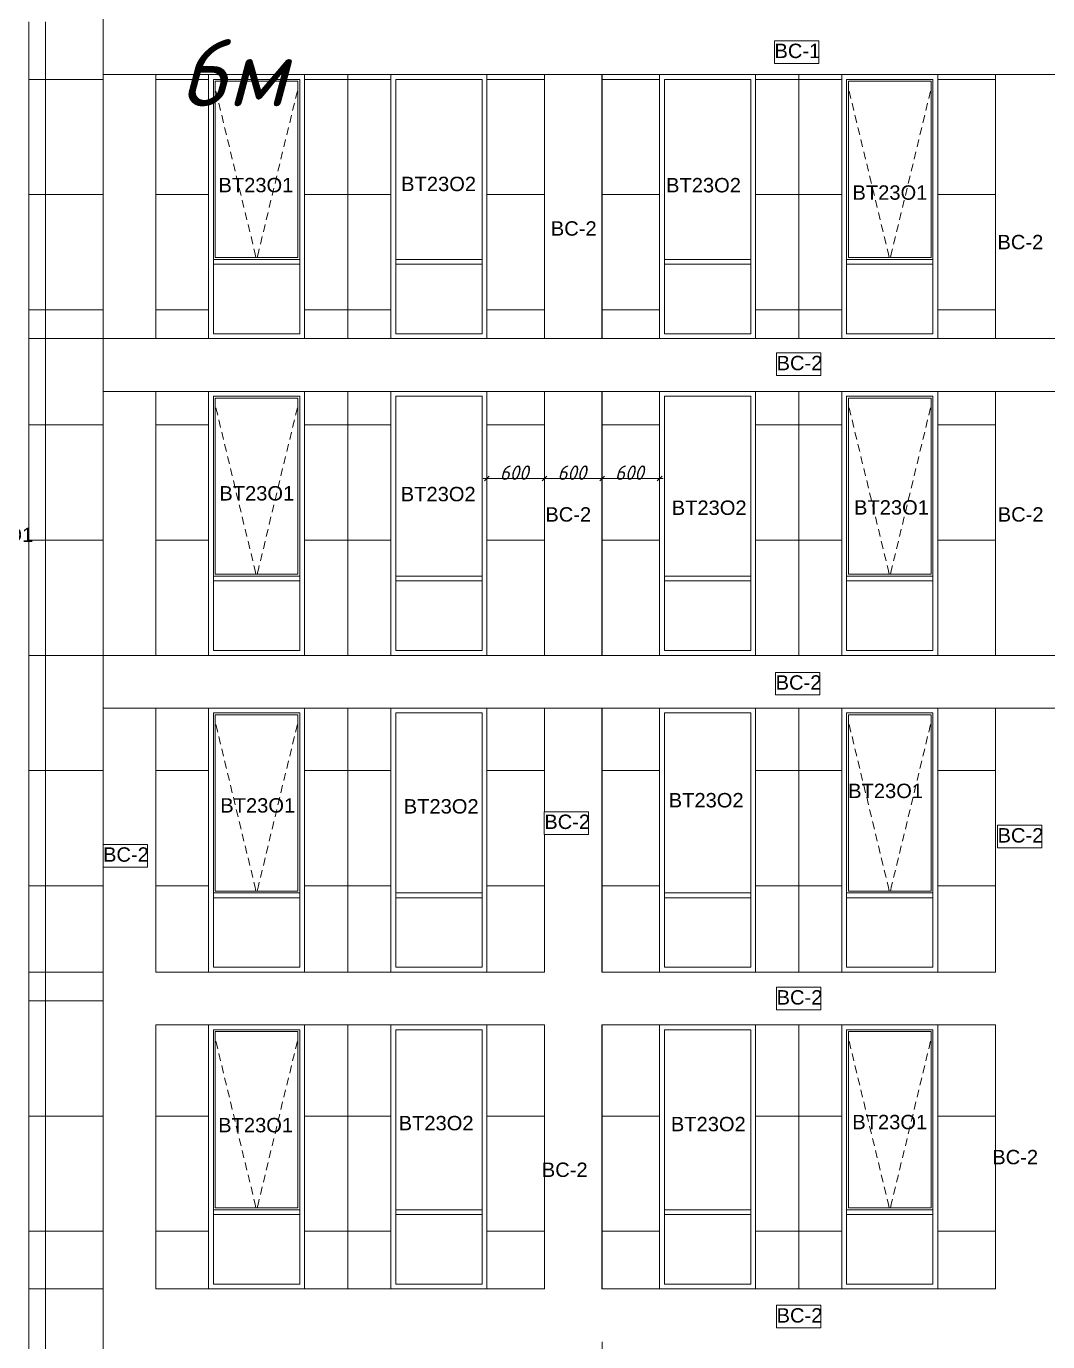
# Model space of a CAD drawing. Header units: millimetres. Extents: x 1499747 to 4230374, y -28481 to 441852.
# Drawn here: x 2543529 to 2554174, y 307762 to 321465 of the extents above; entities that cross this region are included whole.
import ezdxf
from ezdxf.xclip import XClip

# ---------------------------------------------------------------- set-up
doc = ezdxf.new("R2010")
doc.units = ezdxf.units.MM
doc.header["$MEASUREMENT"] = 0
doc.header["$XCLIPFRAME"] = 0
doc.set_wipeout_variables(frame=1)
doc.linetypes.add('Wipeout_Contour', pattern=[1000, 0, -1000])
for name, color, linetype, lineweight in [('1 Фасад_42_2D - Общий_Ном._пера__1_Ном._пера__7', 7, 'Continuous', 18), ('1 Фасад_42_2D - Общий_Ном._пера__20_Ном._пера__1', 1, 'Continuous', 18), ('1 Фасад_42_Витражные окна_Ном._пера__1_Ном._пера__7', 7, 'Continuous', 18), ('1 Фасад_42_Витражные окна_Ном._пера__20_Ном._пера__1', 1, 'Continuous', 18), ('1 Фасад_42_Витражные окна_Ном._пера__92_Ном._пера__233', 233, 'Continuous', 18), ('1 Фасад_42_Выступы_Ном._пера__1_Ном._пера__7', 7, 'Continuous', 18), ('1 Фасад_42_Отделка керамика_Ном._пера__1_Ном._пера__7', 7, 'Continuous', 18), ('1 Фасад_42_Сетка кладки_Ном._пера__20_Ном._пера__1', 1, 'Continuous', 18), ('1 Фасад_42_Сетка кладки_Ном._пера__62_Ном._пера__253', 252, 'Continuous', 18), ('Кабель 2х6 mm', 150, 'Continuous', 30)]:
    doc.layers.add(name, color=color, linetype=linetype, lineweight=lineweight)
doc.layers.add('1 Фасад_42_2D - Общий_Ном._пера__20', color=7, linetype='Continuous')
doc.layers.add('1 Фасад_42_Витражные окна_Ном._пера__20', color=7, linetype='Continuous')
doc.styles.add('СГЕНЕРИР_СТИЛЬ_1', font='')
doc.styles.add('СГЕНЕРИР_СТИЛЬ_2', font='arial.ttf')
doc.styles.add('Текст', font='isocpeui.ttf')
doc.styles.get('СГЕНЕРИР_СТИЛЬ_1').set_extended_font_data('GOST Common', italic=True)

# ---------------------------------------------------------------- blocks, each defined once
blk = doc.blocks.new('Чертеж_5_42', base_point=(1557140, 9891))
at = {"layer": '1 Фасад_42_Витражные окна_Ном._пера__1_Ном._пера__7', "color": 252, "linetype": 'Continuous', "true_color": 0x939598}
for p, q in [((1539290, 45591), (1539290, 45891)), ((1539290, 45891), (1539740, 45891)), ((1539310, 45871), (1539310, 44036)), ((1540170, 45871), (1539310, 45871)), ((1539740, 45891), (1540190, 45891)), ((1540170, 44036), (1540170, 45871)), ((1540190, 45591), (1540190, 45891)), ((1541190, 45891), (1541640, 45891)), ((1541190, 45591), (1541190, 45891)), ((1541640, 45891), (1542090, 45891)), ((1542090, 45591), (1542090, 45891)), ((1543991, 45891), (1544441, 45891)), ((1543991, 45591), (1543991, 45891)), ((1544441, 45891), (1544891, 45891)), ((1544891, 45591), (1544891, 45891)), ((1545890, 45591), (1545890, 45891)), ((1545890, 45891), (1546340, 45891)), ((1545910, 45871), (1545910, 44036)), ((1546770, 45871), (1545910, 45871)), ((1546340, 45891), (1546790, 45891)), ((1546770, 44036), (1546770, 45871)), ((1546790, 45591), (1546790, 45891)), ((1539290, 44191), (1539290, 45591)), ((1540190, 44191), (1540190, 45591)), ((1541190, 44191), (1541190, 45591)), ((1542090, 44191), (1542090, 45591)), ((1543991, 44191), (1543991, 45591)), ((1544891, 44191), (1544891, 45591)), ((1545890, 44191), (1545890, 45591)), ((1546790, 44191), (1546790, 45591)), ((1539290, 44016), (1539290, 44191)), ((1540190, 44016), (1540190, 44191)), ((1541190, 44016), (1541190, 44191)), ((1542090, 44016), (1542090, 44191)), ((1543991, 44016), (1543991, 44191)), ((1544891, 44016), (1544891, 44191)), ((1545890, 44016), (1545890, 44191)), ((1546790, 44016), (1546790, 44191)), ((1539290, 43991), (1539290, 44016)), ((1539740, 44016), (1539290, 44016)), ((1539290, 43966), (1539290, 43991)), ((1539310, 44036), (1540170, 44036)), ((1540190, 44016), (1539740, 44016)), ((1540190, 43991), (1540190, 44016)), ((1540190, 43966), (1540190, 43991)), ((1541640, 44016), (1541190, 44016)), ((1541190, 43991), (1541190, 44016)), ((1541190, 43966), (1541190, 43991)), ((1542090, 44016), (1541640, 44016)), ((1542090, 43991), (1542090, 44016)), ((1542090, 43966), (1542090, 43991)), ((1544441, 44016), (1543991, 44016)), ((1543991, 43991), (1543991, 44016)), ((1543991, 43966), (1543991, 43991)), ((1544891, 44016), (1544441, 44016)), ((1544891, 43991), (1544891, 44016)), ((1544891, 43966), (1544891, 43991)), ((1545890, 43991), (1545890, 44016)), ((1546340, 44016), (1545890, 44016)), ((1545890, 43966), (1545890, 43991)), ((1545910, 44036), (1546770, 44036)), ((1546790, 44016), (1546340, 44016)), ((1546790, 43991), (1546790, 44016)), ((1546790, 43966), (1546790, 43991)), ((1539290, 43241), (1539290, 43966)), ((1539740, 43966), (1539290, 43966)), ((1540190, 43966), (1539740, 43966)), ((1540190, 43241), (1540190, 43966)), ((1541640, 43966), (1541190, 43966)), ((1541190, 43241), (1541190, 43966)), ((1542090, 43966), (1541640, 43966)), ((1542090, 43241), (1542090, 43966)), ((1544441, 43966), (1543991, 43966)), ((1543991, 43241), (1543991, 43966)), ((1544891, 43966), (1544441, 43966)), ((1544891, 43241), (1544891, 43966)), ((1545890, 43241), (1545890, 43966)), ((1546340, 43966), (1545890, 43966)), ((1546790, 43966), (1546340, 43966)), ((1546790, 43241), (1546790, 43966)), ((1539740, 43241), (1539290, 43241)), ((1540190, 43241), (1539740, 43241)), ((1541640, 43241), (1541190, 43241)), ((1542090, 43241), (1541640, 43241)), ((1544441, 43241), (1543991, 43241)), ((1544891, 43241), (1544441, 43241)), ((1546340, 43241), (1545890, 43241)), ((1546790, 43241), (1546340, 43241)), ((1539290, 42291), (1539290, 42591)), ((1539290, 42591), (1539740, 42591)), ((1539310, 42571), (1539310, 40736)), ((1540170, 42571), (1539310, 42571)), ((1539740, 42591), (1540190, 42591)), ((1540170, 40736), (1540170, 42571)), ((1540190, 42291), (1540190, 42591)), ((1541190, 42591), (1541640, 42591)), ((1541190, 42291), (1541190, 42591)), ((1541640, 42591), (1542090, 42591)), ((1542090, 42291), (1542090, 42591)), ((1543991, 42591), (1544441, 42591)), ((1543991, 42291), (1543991, 42591)), ((1544441, 42591), (1544891, 42591)), ((1544891, 42291), (1544891, 42591)), ((1545890, 42291), (1545890, 42591)), ((1545890, 42591), (1546340, 42591)), ((1545910, 42571), (1545910, 40736)), ((1546770, 42571), (1545910, 42571)), ((1546340, 42591), (1546790, 42591)), ((1546770, 40736), (1546770, 42571)), ((1546790, 42291), (1546790, 42591)), ((1539290, 40891), (1539290, 42291)), ((1540190, 40891), (1540190, 42291)), ((1541190, 40891), (1541190, 42291)), ((1542090, 40891), (1542090, 42291)), ((1543991, 40891), (1543991, 42291)), ((1544891, 40891), (1544891, 42291)), ((1545890, 40891), (1545890, 42291)), ((1546790, 40891), (1546790, 42291)), ((1539290, 40716), (1539290, 40891)), ((1540190, 40716), (1540190, 40891)), ((1541190, 40716), (1541190, 40891)), ((1542090, 40716), (1542090, 40891)), ((1543991, 40716), (1543991, 40891)), ((1544891, 40716), (1544891, 40891)), ((1545890, 40716), (1545890, 40891)), ((1546790, 40716), (1546790, 40891)), ((1539290, 40691), (1539290, 40716)), ((1539740, 40716), (1539290, 40716)), ((1539310, 40736), (1540170, 40736)), ((1540190, 40716), (1539740, 40716)), ((1540190, 40691), (1540190, 40716)), ((1541640, 40716), (1541190, 40716)), ((1541190, 40691), (1541190, 40716)), ((1542090, 40716), (1541640, 40716)), ((1542090, 40691), (1542090, 40716)), ((1544441, 40716), (1543991, 40716)), ((1543991, 40691), (1543991, 40716)), ((1544891, 40716), (1544441, 40716)), ((1544891, 40691), (1544891, 40716)), ((1545890, 40691), (1545890, 40716)), ((1546340, 40716), (1545890, 40716)), ((1545910, 40736), (1546770, 40736)), ((1546790, 40716), (1546340, 40716)), ((1546790, 40691), (1546790, 40716)), ((1539290, 40666), (1539290, 40691)), ((1539290, 39941), (1539290, 40666)), ((1539740, 40666), (1539290, 40666)), ((1540190, 40666), (1539740, 40666)), ((1540190, 40666), (1540190, 40691)), ((1540190, 39941), (1540190, 40666)), ((1541190, 40666), (1541190, 40691)), ((1541640, 40666), (1541190, 40666)), ((1541190, 39941), (1541190, 40666)), ((1542090, 40666), (1541640, 40666)), ((1542090, 40666), (1542090, 40691)), ((1542090, 39941), (1542090, 40666)), ((1543991, 40666), (1543991, 40691)), ((1544441, 40666), (1543991, 40666)), ((1543991, 39941), (1543991, 40666)), ((1544891, 40666), (1544441, 40666)), ((1544891, 40666), (1544891, 40691)), ((1544891, 39941), (1544891, 40666)), ((1545890, 40666), (1545890, 40691)), ((1545890, 39941), (1545890, 40666)), ((1546340, 40666), (1545890, 40666)), ((1546790, 40666), (1546340, 40666)), ((1546790, 40666), (1546790, 40691)), ((1546790, 39941), (1546790, 40666)), ((1539740, 39941), (1539290, 39941)), ((1540190, 39941), (1539740, 39941)), ((1541640, 39941), (1541190, 39941)), ((1542090, 39941), (1541640, 39941)), ((1544441, 39941), (1543991, 39941)), ((1544891, 39941), (1544441, 39941)), ((1546340, 39941), (1545890, 39941)), ((1546790, 39941), (1546340, 39941)), ((1539290, 38991), (1539290, 39291)), ((1539290, 39291), (1539740, 39291)), ((1539310, 39271), (1539310, 37436)), ((1540170, 39271), (1539310, 39271)), ((1539740, 39291), (1540190, 39291)), ((1540170, 37436), (1540170, 39271)), ((1540190, 38991), (1540190, 39291)), ((1541190, 38991), (1541190, 39291)), ((1541190, 39291), (1541640, 39291)), ((1541640, 39291), (1542090, 39291)), ((1542090, 38991), (1542090, 39291)), ((1543991, 38991), (1543991, 39291)), ((1543991, 39291), (1544441, 39291)), ((1544441, 39291), (1544891, 39291)), ((1544891, 38991), (1544891, 39291)), ((1545890, 38991), (1545890, 39291)), ((1545890, 39291), (1546340, 39291)), ((1545910, 39271), (1545910, 37436)), ((1546770, 39271), (1545910, 39271)), ((1546340, 39291), (1546790, 39291)), ((1546770, 37436), (1546770, 39271)), ((1546790, 38991), (1546790, 39291)), ((1539290, 37591), (1539290, 38991)), ((1540190, 37591), (1540190, 38991)), ((1541190, 37591), (1541190, 38991)), ((1542090, 37591), (1542090, 38991)), ((1543991, 37591), (1543991, 38991)), ((1544891, 37591), (1544891, 38991)), ((1545890, 37591), (1545890, 38991)), ((1546790, 37591), (1546790, 38991)), ((1539290, 37416), (1539290, 37591)), ((1540190, 37416), (1540190, 37591)), ((1541190, 37416), (1541190, 37591)), ((1542090, 37416), (1542090, 37591)), ((1543991, 37416), (1543991, 37591)), ((1544891, 37416), (1544891, 37591)), ((1545890, 37416), (1545890, 37591)), ((1546790, 37416), (1546790, 37591)), ((1539290, 37391), (1539290, 37416)), ((1539740, 37416), (1539290, 37416)), ((1539310, 37436), (1540170, 37436)), ((1540190, 37416), (1539740, 37416)), ((1540190, 37391), (1540190, 37416)), ((1541190, 37391), (1541190, 37416)), ((1541640, 37416), (1541190, 37416)), ((1542090, 37416), (1541640, 37416)), ((1542090, 37391), (1542090, 37416)), ((1543991, 37391), (1543991, 37416)), ((1544441, 37416), (1543991, 37416)), ((1544891, 37416), (1544441, 37416)), ((1544891, 37391), (1544891, 37416)), ((1545890, 37391), (1545890, 37416)), ((1546340, 37416), (1545890, 37416)), ((1545910, 37436), (1546770, 37436)), ((1546790, 37416), (1546340, 37416)), ((1546790, 37391), (1546790, 37416)), ((1539290, 37366), (1539290, 37391)), ((1539290, 36641), (1539290, 37366)), ((1539740, 37366), (1539290, 37366)), ((1540190, 37366), (1539740, 37366)), ((1540190, 37366), (1540190, 37391)), ((1540190, 36641), (1540190, 37366)), ((1541190, 37366), (1541190, 37391)), ((1541190, 36641), (1541190, 37366)), ((1541640, 37366), (1541190, 37366)), ((1542090, 37366), (1541640, 37366)), ((1542090, 37366), (1542090, 37391)), ((1542090, 36641), (1542090, 37366)), ((1543991, 37366), (1543991, 37391)), ((1543991, 36641), (1543991, 37366)), ((1544441, 37366), (1543991, 37366)), ((1544891, 37366), (1544441, 37366)), ((1544891, 37366), (1544891, 37391)), ((1544891, 36641), (1544891, 37366)), ((1545890, 37366), (1545890, 37391)), ((1545890, 36641), (1545890, 37366)), ((1546340, 37366), (1545890, 37366)), ((1546790, 37366), (1546340, 37366)), ((1546790, 37366), (1546790, 37391)), ((1546790, 36641), (1546790, 37366)), ((1539740, 36641), (1539290, 36641)), ((1540190, 36641), (1539740, 36641)), ((1541640, 36641), (1541190, 36641)), ((1542090, 36641), (1541640, 36641)), ((1544441, 36641), (1543991, 36641)), ((1544891, 36641), (1544441, 36641)), ((1546340, 36641), (1545890, 36641)), ((1546790, 36641), (1546340, 36641)), ((1539290, 35691), (1539290, 35991)), ((1539290, 35991), (1539740, 35991)), ((1539310, 35971), (1539310, 34136)), ((1540170, 35971), (1539310, 35971)), ((1539740, 35991), (1540190, 35991)), ((1540170, 34136), (1540170, 35971)), ((1540190, 35691), (1540190, 35991)), ((1541190, 35691), (1541190, 35991)), ((1541190, 35991), (1541640, 35991)), ((1541640, 35991), (1542090, 35991)), ((1542090, 35691), (1542090, 35991)), ((1543991, 35691), (1543991, 35991)), ((1543991, 35991), (1544441, 35991)), ((1544441, 35991), (1544891, 35991)), ((1544891, 35691), (1544891, 35991)), ((1545890, 35691), (1545890, 35991)), ((1545890, 35991), (1546340, 35991)), ((1545910, 35971), (1545910, 34136)), ((1546770, 35971), (1545910, 35971)), ((1546340, 35991), (1546790, 35991)), ((1546770, 34136), (1546770, 35971)), ((1546790, 35691), (1546790, 35991)), ((1539290, 34291), (1539290, 35691)), ((1540190, 34291), (1540190, 35691)), ((1541190, 34291), (1541190, 35691)), ((1542090, 34291), (1542090, 35691)), ((1543991, 34291), (1543991, 35691)), ((1544891, 34291), (1544891, 35691)), ((1545890, 34291), (1545890, 35691)), ((1546790, 34291), (1546790, 35691)), ((1539290, 34116), (1539290, 34291)), ((1540190, 34116), (1540190, 34291)), ((1541190, 34116), (1541190, 34291)), ((1542090, 34116), (1542090, 34291)), ((1543991, 34116), (1543991, 34291)), ((1544891, 34116), (1544891, 34291)), ((1545890, 34116), (1545890, 34291)), ((1546790, 34116), (1546790, 34291)), ((1539310, 34136), (1540170, 34136)), ((1545910, 34136), (1546770, 34136)), ((1539290, 34091), (1539290, 34116)), ((1539740, 34116), (1539290, 34116)), ((1539290, 34066), (1539290, 34091)), ((1539290, 33341), (1539290, 34066)), ((1539740, 34066), (1539290, 34066)), ((1540190, 34116), (1539740, 34116)), ((1540190, 34066), (1539740, 34066)), ((1540190, 34091), (1540190, 34116)), ((1540190, 34066), (1540190, 34091)), ((1540190, 33341), (1540190, 34066)), ((1541190, 34091), (1541190, 34116)), ((1541640, 34116), (1541190, 34116)), ((1541190, 34066), (1541190, 34091)), ((1541190, 33341), (1541190, 34066)), ((1541640, 34066), (1541190, 34066)), ((1542090, 34116), (1541640, 34116)), ((1542090, 34066), (1541640, 34066)), ((1542090, 34091), (1542090, 34116)), ((1542090, 34066), (1542090, 34091)), ((1542090, 33341), (1542090, 34066)), ((1543991, 34091), (1543991, 34116)), ((1544441, 34116), (1543991, 34116)), ((1543991, 34066), (1543991, 34091)), ((1543991, 33341), (1543991, 34066)), ((1544441, 34066), (1543991, 34066)), ((1544891, 34116), (1544441, 34116)), ((1544891, 34066), (1544441, 34066)), ((1544891, 34091), (1544891, 34116)), ((1544891, 34066), (1544891, 34091)), ((1544891, 33341), (1544891, 34066)), ((1545890, 34091), (1545890, 34116)), ((1546340, 34116), (1545890, 34116)), ((1545890, 34066), (1545890, 34091)), ((1545890, 33341), (1545890, 34066)), ((1546340, 34066), (1545890, 34066)), ((1546790, 34116), (1546340, 34116)), ((1546790, 34066), (1546340, 34066)), ((1546790, 34091), (1546790, 34116)), ((1546790, 34066), (1546790, 34091)), ((1546790, 33341), (1546790, 34066)), ((1539740, 33341), (1539290, 33341)), ((1540190, 33341), (1539740, 33341)), ((1541640, 33341), (1541190, 33341)), ((1542090, 33341), (1541640, 33341)), ((1544441, 33341), (1543991, 33341)), ((1544891, 33341), (1544441, 33341)), ((1546340, 33341), (1545890, 33341)), ((1546790, 33341), (1546340, 33341))]:
    blk.add_line(p, q, dxfattribs=at)
at = {"layer": '1 Фасад_42_Витражные окна_Ном._пера__92_Ном._пера__233', "color": 252, "linetype": 'Continuous', "true_color": 0x939598}
for p, q in [((1539316, 45770), (1539335, 45692)), ((1540165, 45770), (1540146, 45692)), ((1545916, 45770), (1545935, 45692)), ((1546765, 45770), (1546746, 45692)), ((1539346, 45644), (1539365, 45566)), ((1540134, 45644), (1540116, 45566)), ((1545946, 45644), (1545965, 45566)), ((1546734, 45644), (1546715, 45566)), ((1539377, 45517), (1539396, 45439)), ((1540104, 45517), (1540085, 45439)), ((1545977, 45517), (1545996, 45439)), ((1546704, 45517), (1546685, 45439)), ((1539407, 45391), (1539426, 45313)), ((1540073, 45391), (1540055, 45313)), ((1546007, 45391), (1546026, 45313)), ((1546673, 45391), (1546654, 45313)), ((1539438, 45264), (1539457, 45187)), ((1540043, 45264), (1540024, 45187)), ((1546038, 45264), (1546057, 45187)), ((1546643, 45264), (1546624, 45187)), ((1539468, 45138), (1539487, 45060)), ((1540012, 45138), (1539994, 45060)), ((1546068, 45138), (1546087, 45060)), ((1546612, 45138), (1546593, 45060)), ((1539499, 45012), (1539518, 44934)), ((1539982, 45012), (1539963, 44934)), ((1546099, 45012), (1546118, 44934)), ((1546582, 45012), (1546563, 44934)), ((1539529, 44885), (1539548, 44808)), ((1539951, 44885), (1539933, 44808)), ((1546129, 44885), (1546148, 44808)), ((1546551, 44885), (1546532, 44808)), ((1539560, 44759), (1539579, 44681)), ((1539921, 44759), (1539902, 44681)), ((1546160, 44759), (1546179, 44681)), ((1546521, 44759), (1546502, 44681)), ((1539590, 44633), (1539609, 44555)), ((1539890, 44633), (1539872, 44555)), ((1546190, 44633), (1546209, 44555)), ((1546490, 44633), (1546471, 44555)), ((1539621, 44506), (1539640, 44428)), ((1539860, 44506), (1539841, 44428)), ((1546221, 44506), (1546240, 44428)), ((1546460, 44506), (1546441, 44428)), ((1539651, 44380), (1539670, 44302)), ((1539829, 44380), (1539811, 44302)), ((1546251, 44380), (1546270, 44302)), ((1546429, 44380), (1546410, 44302)), ((1539682, 44253), (1539701, 44176)), ((1539712, 44127), (1539722, 44089)), ((1539768, 44127), (1539759, 44089)), ((1539799, 44253), (1539780, 44176)), ((1546282, 44253), (1546301, 44176)), ((1546312, 44127), (1546322, 44089)), ((1546368, 44127), (1546359, 44089)), ((1546399, 44253), (1546380, 44176)), ((1539722, 44089), (1539734, 44036)), ((1539759, 44089), (1539746, 44036)), ((1546322, 44089), (1546334, 44036)), ((1546359, 44089), (1546346, 44036)), ((1539316, 42470), (1539335, 42392)), ((1539346, 42344), (1539365, 42266)), ((1540134, 42344), (1540116, 42266)), ((1540165, 42470), (1540146, 42392)), ((1545916, 42470), (1545935, 42392)), ((1545946, 42344), (1545965, 42266)), ((1546734, 42344), (1546715, 42266)), ((1546765, 42470), (1546746, 42392)), ((1539377, 42217), (1539396, 42139)), ((1540104, 42217), (1540085, 42139)), ((1545977, 42217), (1545996, 42139)), ((1546704, 42217), (1546685, 42139)), ((1539407, 42091), (1539426, 42013)), ((1540073, 42091), (1540055, 42013)), ((1546007, 42091), (1546026, 42013)), ((1546673, 42091), (1546654, 42013)), ((1539438, 41964), (1539457, 41887)), ((1540043, 41964), (1540024, 41887)), ((1546038, 41964), (1546057, 41887)), ((1546643, 41964), (1546624, 41887)), ((1539468, 41838), (1539487, 41760)), ((1540012, 41838), (1539994, 41760)), ((1546068, 41838), (1546087, 41760)), ((1546612, 41838), (1546593, 41760)), ((1539499, 41712), (1539518, 41634)), ((1539982, 41712), (1539963, 41634)), ((1546099, 41712), (1546118, 41634)), ((1546582, 41712), (1546563, 41634)), ((1539529, 41585), (1539548, 41508)), ((1539951, 41585), (1539933, 41508)), ((1546129, 41585), (1546148, 41508)), ((1546551, 41585), (1546532, 41508)), ((1539560, 41459), (1539579, 41381)), ((1539921, 41459), (1539902, 41381)), ((1546160, 41459), (1546179, 41381)), ((1546521, 41459), (1546502, 41381)), ((1539590, 41333), (1539609, 41255)), ((1539890, 41333), (1539872, 41255)), ((1546190, 41333), (1546209, 41255)), ((1546490, 41333), (1546471, 41255)), ((1539621, 41206), (1539640, 41128)), ((1539860, 41206), (1539841, 41128)), ((1546221, 41206), (1546240, 41128)), ((1546460, 41206), (1546441, 41128)), ((1539651, 41080), (1539670, 41002)), ((1539829, 41080), (1539811, 41002)), ((1546251, 41080), (1546270, 41002)), ((1546429, 41080), (1546410, 41002)), ((1539682, 40953), (1539701, 40876)), ((1539799, 40953), (1539780, 40876)), ((1546282, 40953), (1546301, 40876)), ((1546399, 40953), (1546380, 40876)), ((1539712, 40827), (1539722, 40789)), ((1539722, 40789), (1539734, 40736)), ((1539759, 40789), (1539746, 40736)), ((1539768, 40827), (1539759, 40789)), ((1546312, 40827), (1546322, 40789)), ((1546322, 40789), (1546334, 40736)), ((1546359, 40789), (1546346, 40736)), ((1546368, 40827), (1546359, 40789)), ((1539316, 39170), (1539335, 39092)), ((1540165, 39170), (1540146, 39092)), ((1545916, 39170), (1545935, 39092)), ((1546765, 39170), (1546746, 39092)), ((1539346, 39044), (1539365, 38966)), ((1539377, 38917), (1539396, 38839)), ((1540104, 38917), (1540085, 38839)), ((1540134, 39044), (1540116, 38966)), ((1545946, 39044), (1545965, 38966)), ((1545977, 38917), (1545996, 38839)), ((1546704, 38917), (1546685, 38839)), ((1546734, 39044), (1546715, 38966)), ((1539407, 38791), (1539426, 38713)), ((1540073, 38791), (1540055, 38713)), ((1546007, 38791), (1546026, 38713)), ((1546673, 38791), (1546654, 38713)), ((1539438, 38664), (1539457, 38587)), ((1540043, 38664), (1540024, 38587)), ((1546038, 38664), (1546057, 38587)), ((1546643, 38664), (1546624, 38587)), ((1539468, 38538), (1539487, 38460)), ((1540012, 38538), (1539994, 38460)), ((1546068, 38538), (1546087, 38460)), ((1546612, 38538), (1546593, 38460)), ((1539499, 38412), (1539518, 38334)), ((1539982, 38412), (1539963, 38334)), ((1546099, 38412), (1546118, 38334)), ((1546582, 38412), (1546563, 38334)), ((1539529, 38285), (1539548, 38208)), ((1539951, 38285), (1539933, 38208)), ((1546129, 38285), (1546148, 38208)), ((1546551, 38285), (1546532, 38208)), ((1539560, 38159), (1539579, 38081)), ((1539921, 38159), (1539902, 38081)), ((1546160, 38159), (1546179, 38081)), ((1546521, 38159), (1546502, 38081)), ((1539590, 38033), (1539609, 37955)), ((1539890, 38033), (1539872, 37955)), ((1546190, 38033), (1546209, 37955)), ((1546490, 38033), (1546471, 37955)), ((1539621, 37906), (1539640, 37828)), ((1539860, 37906), (1539841, 37828)), ((1546221, 37906), (1546240, 37828)), ((1546460, 37906), (1546441, 37828)), ((1539651, 37780), (1539670, 37702)), ((1539829, 37780), (1539811, 37702)), ((1546251, 37780), (1546270, 37702)), ((1546429, 37780), (1546410, 37702)), ((1539682, 37653), (1539701, 37576)), ((1539799, 37653), (1539780, 37576)), ((1546282, 37653), (1546301, 37576)), ((1546399, 37653), (1546380, 37576)), ((1539712, 37527), (1539722, 37489)), ((1539722, 37489), (1539734, 37436)), ((1539759, 37489), (1539746, 37436)), ((1539768, 37527), (1539759, 37489)), ((1546312, 37527), (1546322, 37489)), ((1546322, 37489), (1546334, 37436)), ((1546359, 37489), (1546346, 37436)), ((1546368, 37527), (1546359, 37489)), ((1539316, 35870), (1539335, 35792)), ((1540165, 35870), (1540146, 35792)), ((1545916, 35870), (1545935, 35792)), ((1546765, 35870), (1546746, 35792)), ((1539346, 35744), (1539365, 35666)), ((1540134, 35744), (1540116, 35666)), ((1545946, 35744), (1545965, 35666)), ((1546734, 35744), (1546715, 35666)), ((1539377, 35617), (1539396, 35539)), ((1539407, 35491), (1539426, 35413)), ((1540073, 35491), (1540055, 35413)), ((1540104, 35617), (1540085, 35539)), ((1545977, 35617), (1545996, 35539)), ((1546007, 35491), (1546026, 35413)), ((1546673, 35491), (1546654, 35413)), ((1546704, 35617), (1546685, 35539)), ((1539438, 35364), (1539457, 35287)), ((1540043, 35364), (1540024, 35287)), ((1546038, 35364), (1546057, 35287)), ((1546643, 35364), (1546624, 35287)), ((1539468, 35238), (1539487, 35160)), ((1540012, 35238), (1539994, 35160)), ((1546068, 35238), (1546087, 35160)), ((1546612, 35238), (1546593, 35160)), ((1539499, 35112), (1539518, 35034)), ((1539982, 35112), (1539963, 35034)), ((1546099, 35112), (1546118, 35034)), ((1546582, 35112), (1546563, 35034)), ((1539529, 34985), (1539548, 34908)), ((1539951, 34985), (1539933, 34908)), ((1546129, 34985), (1546148, 34908)), ((1546551, 34985), (1546532, 34908)), ((1539560, 34859), (1539579, 34781)), ((1539921, 34859), (1539902, 34781)), ((1546160, 34859), (1546179, 34781)), ((1546521, 34859), (1546502, 34781)), ((1539590, 34733), (1539609, 34655)), ((1539890, 34733), (1539872, 34655)), ((1546190, 34733), (1546209, 34655)), ((1546490, 34733), (1546471, 34655)), ((1539621, 34606), (1539640, 34528)), ((1539860, 34606), (1539841, 34528)), ((1546221, 34606), (1546240, 34528)), ((1546460, 34606), (1546441, 34528)), ((1539651, 34480), (1539670, 34402)), ((1539829, 34480), (1539811, 34402)), ((1546251, 34480), (1546270, 34402)), ((1546429, 34480), (1546410, 34402)), ((1539682, 34353), (1539701, 34276)), ((1539799, 34353), (1539780, 34276)), ((1546282, 34353), (1546301, 34276)), ((1546399, 34353), (1546380, 34276)), ((1539712, 34227), (1539722, 34189)), ((1539722, 34189), (1539734, 34136)), ((1539759, 34189), (1539746, 34136)), ((1539768, 34227), (1539759, 34189)), ((1546312, 34227), (1546322, 34189)), ((1546322, 34189), (1546334, 34136)), ((1546359, 34189), (1546346, 34136)), ((1546368, 34227), (1546359, 34189))]:
    blk.add_line(p, q, dxfattribs=at)
at = {"layer": '1 Фасад_42_Выступы_Ном._пера__1_Ном._пера__7', "color": 252, "linetype": 'Continuous', "true_color": 0x939598}
for p, q in [((1538140, 45941), (1538140, 53541)), ((1538140, 45941), (1538690, 45941)), ((1538140, 43191), (1538140, 45941)), ((1538690, 45941), (1552090, 45941)), ((1538690, 43191), (1538690, 45941)), ((1542740, 43191), (1542740, 45941)), ((1543340, 43191), (1543340, 45941)), ((1547440, 43191), (1547440, 45941)), ((1538140, 43191), (1552090, 43191)), ((1538140, 43191), (1538140, 42641)), ((1538140, 39891), (1538140, 42641)), ((1538140, 42641), (1552090, 42641)), ((1538690, 39891), (1538690, 42641)), ((1542740, 39891), (1542740, 42641)), ((1543340, 39891), (1543340, 42641)), ((1547440, 39891), (1547440, 42641)), ((1538140, 39891), (1552090, 39891)), ((1538140, 39891), (1538140, 39341)), ((1538140, 19591), (1538140, 39341)), ((1538140, 39341), (1552090, 39341)), ((1538690, 36591), (1538690, 39341)), ((1542740, 36591), (1542740, 39341)), ((1543340, 36591), (1543340, 39341)), ((1547440, 36591), (1547440, 39341)), ((1538690, 36591), (1542740, 36591)), ((1543340, 36591), (1547440, 36591)), ((1538690, 33291), (1538690, 36041)), ((1538690, 36041), (1542740, 36041)), ((1542740, 33291), (1542740, 36041)), ((1543340, 33291), (1543340, 36041)), ((1543340, 36041), (1547440, 36041)), ((1547440, 33291), (1547440, 36041)), ((1538690, 33291), (1542740, 33291)), ((1543340, 33291), (1547440, 33291))]:
    blk.add_line(p, q, dxfattribs=at)
at = {"layer": '1 Фасад_42_Отделка керамика_Ном._пера__1_Ном._пера__7', "color": 252, "linetype": 'Continuous', "true_color": 0x939598}
for p, q in [((1537365, 46491), (1537365, 43191)), ((1537540, 46491), (1537540, 43191)), ((1544941, 45941), (1544941, 43191)), ((1545840, 43191), (1545840, 45941)), ((1546840, 45941), (1546840, 43191)), ((1537540, 43191), (1537365, 43191)), ((1537365, 43191), (1537365, 39891)), ((1537540, 43191), (1538140, 43191)), ((1537540, 39891), (1537540, 43191)), ((1544941, 42641), (1544941, 39891)), ((1545840, 39891), (1545840, 42641)), ((1546840, 42641), (1546840, 39891)), ((1537365, 39891), (1537365, 36591)), ((1537365, 39891), (1537540, 39891)), ((1538140, 39891), (1537540, 39891)), ((1537540, 39891), (1537540, 36591)), ((1544941, 39341), (1544941, 36591)), ((1545840, 36591), (1545840, 39341)), ((1546840, 39341), (1546840, 36591)), ((1537540, 36591), (1537365, 36591)), ((1537365, 36591), (1537365, 33291)), ((1537540, 36591), (1538140, 36591)), ((1537540, 33291), (1537540, 36591)), ((1544941, 36041), (1544941, 33291)), ((1545840, 33291), (1545840, 36041)), ((1546840, 36041), (1546840, 33291)), ((1537365, 33291), (1537365, 29991)), ((1537365, 33291), (1537540, 33291)), ((1538140, 33291), (1537540, 33291)), ((1537540, 33291), (1537540, 29991))]:
    blk.add_line(p, q, dxfattribs=at)
at = {"layer": '1 Фасад_42_Сетка кладки_Ном._пера__20_Ном._пера__1', "color": 252, "linetype": 'Continuous', "true_color": 0x939598}
for p, q in [((1542740, 41686), (1542740, 42361)), ((1542740, 41686), (1542740, 42361)), ((1542140, 41686), (1542140, 42341)), ((1543341, 41686), (1543341, 42341)), ((1543341, 41686), (1543341, 42341)), ((1543941, 41686), (1543941, 42341)), ((1542103, 41733), (1542140, 41733)), ((1542165, 41758), (1542115, 41708)), ((1542140, 41733), (1542740, 41733)), ((1542765, 41758), (1542715, 41708)), ((1542765, 41758), (1542715, 41708)), ((1542740, 41733), (1543341, 41733)), ((1543366, 41758), (1543316, 41708)), ((1543366, 41758), (1543316, 41708)), ((1543341, 41733), (1543941, 41733)), ((1543916, 41708), (1543966, 41758)), ((1543941, 41733), (1543978, 41733))]:
    blk.add_line(p, q, dxfattribs=at)
at = {"layer": '1 Фасад_42_Сетка кладки_Ном._пера__62_Ном._пера__253', "color": 252, "linetype": 'Continuous', "true_color": 0x939598}
for p, q in [((1539240, 45941), (1539240, 43191)), ((1540240, 45941), (1540240, 43191)), ((1540690, 45941), (1540690, 43191)), ((1541140, 45941), (1541140, 43191)), ((1542140, 45941), (1542140, 43191)), ((1542740, 45941), (1542740, 43191)), ((1543341, 45941), (1543341, 43191)), ((1543941, 45941), (1543941, 43191)), ((1545391, 45941), (1545391, 43191)), ((1546840, 45941), (1546840, 43191)), ((1547440, 45941), (1547440, 43191)), ((1537365, 45891), (1538140, 45891)), ((1538690, 45891), (1539240, 45891)), ((1540241, 45891), (1541140, 45891)), ((1541140, 45891), (1541141, 45891)), ((1542141, 45891), (1542740, 45891)), ((1543340, 45891), (1543940, 45891)), ((1544940, 45891), (1544941, 45891)), ((1544941, 45891), (1545840, 45891)), ((1546840, 45891), (1547440, 45891)), ((1537365, 44691), (1538140, 44691)), ((1538690, 44691), (1539240, 44691)), ((1540241, 44691), (1541140, 44691)), ((1541140, 44691), (1541141, 44691)), ((1542141, 44691), (1542740, 44691)), ((1543340, 44691), (1543940, 44691)), ((1544940, 44691), (1544941, 44691)), ((1544941, 44691), (1545840, 44691)), ((1546840, 44691), (1547440, 44691)), ((1537365, 43491), (1538140, 43491)), ((1538690, 43491), (1539240, 43491)), ((1540241, 43491), (1541140, 43491)), ((1541140, 43491), (1541141, 43491)), ((1542141, 43491), (1542740, 43491)), ((1543340, 43491), (1543940, 43491)), ((1544940, 43491), (1544941, 43491)), ((1544941, 43491), (1545840, 43491)), ((1546840, 43491), (1547440, 43491)), ((1539240, 42641), (1539240, 39891)), ((1540240, 42641), (1540240, 39891)), ((1540690, 42641), (1540690, 39891)), ((1541140, 42641), (1541140, 39891)), ((1542140, 42641), (1542140, 39891)), ((1542740, 42641), (1542740, 39891)), ((1543341, 42641), (1543341, 39891)), ((1543941, 42641), (1543941, 39891)), ((1545391, 42641), (1545391, 39891)), ((1546840, 42641), (1546840, 39891)), ((1547440, 42641), (1547440, 39891)), ((1537365, 42291), (1538140, 42291)), ((1538690, 42291), (1539240, 42291)), ((1540241, 42291), (1541140, 42291)), ((1541140, 42291), (1541141, 42291)), ((1542141, 42291), (1542740, 42291)), ((1543340, 42291), (1543940, 42291)), ((1544940, 42291), (1544941, 42291)), ((1544941, 42291), (1545840, 42291)), ((1546840, 42291), (1547440, 42291)), ((1537365, 41091), (1538140, 41091)), ((1538690, 41091), (1539240, 41091)), ((1540241, 41091), (1541140, 41091)), ((1541140, 41091), (1541141, 41091)), ((1542141, 41091), (1542740, 41091)), ((1543340, 41091), (1543940, 41091)), ((1544940, 41091), (1544941, 41091)), ((1544941, 41091), (1545840, 41091)), ((1546840, 41091), (1547440, 41091)), ((1537365, 39891), (1538140, 39891)), ((1539240, 39341), (1539240, 36591)), ((1540240, 39341), (1540240, 36591)), ((1540690, 39341), (1540690, 36591)), ((1541140, 39341), (1541140, 36591)), ((1542140, 39341), (1542140, 36591)), ((1542740, 39341), (1542740, 36591)), ((1543341, 39341), (1543341, 36591)), ((1543941, 39341), (1543941, 36591)), ((1545391, 39341), (1545391, 36591)), ((1546840, 39341), (1546840, 36591)), ((1547440, 39341), (1547440, 36591)), ((1537365, 38691), (1538140, 38691)), ((1538690, 38691), (1539240, 38691)), ((1540241, 38691), (1541140, 38691)), ((1541140, 38691), (1541141, 38691)), ((1542141, 38691), (1542740, 38691)), ((1543340, 38691), (1543940, 38691)), ((1544940, 38691), (1544941, 38691)), ((1544941, 38691), (1545840, 38691)), ((1546840, 38691), (1547440, 38691)), ((1537365, 37491), (1538140, 37491)), ((1538690, 37491), (1539240, 37491)), ((1540241, 37491), (1541140, 37491)), ((1541140, 37491), (1541141, 37491)), ((1542141, 37491), (1542740, 37491)), ((1543340, 37491), (1543940, 37491)), ((1544940, 37491), (1544941, 37491)), ((1544941, 37491), (1545840, 37491)), ((1546840, 37491), (1547440, 37491)), ((1537365, 36291), (1538140, 36291)), ((1539240, 36041), (1539240, 33291)), ((1540240, 36041), (1540240, 33291)), ((1540690, 36041), (1540690, 33291)), ((1541140, 36041), (1541140, 33291)), ((1542140, 36041), (1542140, 33291)), ((1542740, 36041), (1542740, 33291)), ((1543341, 36041), (1543341, 33291)), ((1543941, 36041), (1543941, 33291)), ((1545391, 36041), (1545391, 33291)), ((1546840, 36041), (1546840, 33291)), ((1547440, 36041), (1547440, 33291)), ((1537365, 35091), (1538140, 35091)), ((1538690, 35091), (1539240, 35091)), ((1540241, 35091), (1541140, 35091)), ((1541140, 35091), (1541141, 35091)), ((1542141, 35091), (1542740, 35091)), ((1543340, 35091), (1543940, 35091)), ((1544940, 35091), (1544941, 35091)), ((1544941, 35091), (1545840, 35091)), ((1546840, 35091), (1547440, 35091)), ((1537365, 33891), (1538140, 33891)), ((1538690, 33891), (1539240, 33891)), ((1540241, 33891), (1541140, 33891)), ((1541140, 33891), (1541141, 33891)), ((1542141, 33891), (1542740, 33891)), ((1543340, 33891), (1543940, 33891)), ((1544940, 33891), (1544941, 33891)), ((1544941, 33891), (1545840, 33891)), ((1546840, 33891), (1547440, 33891)), ((1543341, 32741), (1543341, 29991))]:
    blk.add_line(p, q, dxfattribs=at)
at = {"layer": '1 Фасад_42_Витражные окна_Ном._пера__20_Ном._пера__1', "color": 252, "linetype": 'Continuous', "true_color": 0x939598, "char_height": 150, "attachment_point": 4, "style": 'СГЕНЕРИР_СТИЛЬ_2'}
for s, insert in [('\\A1;{\\pql;\\fArial|b0|i0|c204|p0;\\W1.000000;ВТ23О1}', (1539343, 44789)), ('\\A1;{\\pql;\\fArial|b0|i0|c204|p0;\\W1.000000;ВТ23О2}', (1541247, 44801)), ('\\A1;{\\pql;\\fArial|b0|i0|c204|p0;\\W1.000000;ВТ23О2}', (1544008, 44788)), ('\\A1;{\\pql;\\fArial|b0|i0|c204|p0;\\W1.000000;ВТ23О1}', (1545951, 44711)), ('\\A1;{\\pql;\\fArial|b0|i0|c204|p0;\\W1.000000;ВС-2}', (1542807, 44337)), ('\\A1;{\\pql;\\fArial|b0|i0|c204|p0;\\W1.000000;ВС-2}', (1547462, 44195)), ('\\A1;{\\pql;\\fArial|b0|i0|c204|p0;\\W1.000000;ВТ23О1}', (1539352, 41578)), ('\\A1;{\\pql;\\fArial|b0|i0|c204|p0;\\W1.000000;ВТ23О2}', (1541243, 41570)), ('\\A1;{\\pql;\\fArial|b0|i0|c204|p0;\\W1.000000;ВС-2}', (1542750, 41358)), ('\\A1;{\\pql;\\fArial|b0|i0|c204|p0;\\W1.000000;ВТ23О2}', (1544067, 41428)), ('\\A1;{\\pql;\\fArial|b0|i0|c204|p0;\\W1.000000;ВТ23О1}', (1545967, 41431)), ('\\A1;{\\pql;\\fArial|b0|i0|c204|p0;\\W1.000000;ВС-2}', (1547465, 41358)), ('\\A1;{\\pql;\\fArial|b0|i0|c204|p0;\\W1.000000;ВТ39120О1}', (1536283, 41146)), ('\\A1;{\\pql;\\fArial|b0|i0|c204|p0;\\W1.000000;ВТ23О1}', (1545906, 38478)), ('\\A1;{\\pql;\\fArial|b0|i0|c204|p0;\\W1.000000;ВТ23О1}', (1539362, 38327)), ('\\A1;{\\pql;\\fArial|b0|i0|c204|p0;\\W1.000000;ВТ23О2}', (1541274, 38317)), ('\\A1;{\\pql;\\fArial|b0|i0|c204|p0;\\W1.000000;ВТ23О2}', (1544036, 38381)), ('\\A1;{\\pql;\\fArial|b0|i0|c204|p0;\\W1.000000;ВТ23О2}', (1541221, 35017)), ('\\A1;{\\pql;\\fArial|b0|i0|c204|p0;\\W1.000000;ВТ23О2}', (1544058, 35007)), ('\\A1;{\\pql;\\fArial|b0|i0|c204|p0;\\W1.000000;ВТ23О1}', (1545949, 35028)), ('\\A1;{\\pql;\\fArial|b0|i0|c204|p0;\\W1.000000;ВТ23О1}', (1539340, 34996)), ('\\A1;{\\pql;\\fArial|b0|i0|c204|p0;\\W1.000000;ВС-2}', (1547408, 34663)), ('\\A1;{\\pql;\\fArial|b0|i0|c204|p0;\\W1.000000;ВС-2}', (1542713, 34531))]:
    blk.add_mtext(s, dxfattribs=dict(at, insert=insert))
at = {"layer": '1 Фасад_42_Сетка кладки_Ном._пера__20_Ном._пера__1', "color": 252, "linetype": 'Continuous', "true_color": 0x939598, "char_height": 150, "attachment_point": 7, "style": 'СГЕНЕРИР_СТИЛЬ_1'}
for insert in [(1542275, 41719), (1542876, 41719), (1543476, 41719)]:
    blk.add_mtext('\\A1;{\\pql;\\fGOST Common|b0|i1|c204|p0;\\W1.000000;600}', dxfattribs=dict(at, insert=insert))
at = {"color": 252, "linetype": 'Wipeout_Contour', "ltscale": 6183947.817899913, "true_color": 0x939598}
blk.add_wipeout([(1545160, 43042), (1545160, 42806), (1545622, 42806), (1545622, 43042)], dxfattribs=at).dxf.layer = '1 Фасад_42_2D - Общий_Ном._пера__20'
at = {"color": 252, "linetype": 'Wipeout_Contour', "ltscale": 6183272.065954478, "true_color": 0x939598}
blk.add_wipeout([(1545160, 36433), (1545160, 36198), (1545622, 36198), (1545622, 36433)], dxfattribs=at).dxf.layer = '1 Фасад_42_2D - Общий_Ном._пера__20'
at = {"color": 252, "linetype": 'Wipeout_Contour', "ltscale": 6182974.916346846, "true_color": 0x939598}
blk.add_wipeout([(1545160, 33120), (1545160, 32884), (1545622, 32884), (1545622, 33120)], dxfattribs=at).dxf.layer = '1 Фасад_42_2D - Общий_Ном._пера__20'
at = {"color": 252, "linetype": 'Wipeout_Contour', "ltscale": 6184234.883813146, "true_color": 0x939598}
blk.add_wipeout([(1545138, 46293), (1545138, 46057), (1545600, 46057), (1545600, 46293)], dxfattribs=at).dxf.layer = '1 Фасад_42_Витражные окна_Ном._пера__20'
at = {"color": 252, "linetype": 'Wipeout_Contour', "ltscale": 6183554.205964466, "true_color": 0x939598}
blk.add_wipeout([(1545150, 39713), (1545150, 39478), (1545612, 39478), (1545612, 39713)], dxfattribs=at).dxf.layer = '1 Фасад_42_Витражные окна_Ном._пера__20'
at = {"layer": '1 Фасад_42_2D - Общий_Ном._пера__1_Ном._пера__7', "color": 252, "linetype": 'Continuous', "true_color": 0x939598, "flags": 128}
for points in [[(1545160, 43042), (1545622, 43042), (1545622, 42806), (1545160, 42806)], [(1545160, 36433), (1545622, 36433), (1545622, 36198), (1545160, 36198)], [(1545160, 33120), (1545622, 33120), (1545622, 32884), (1545160, 32884)]]:
    blk.add_lwpolyline(points, close=True, dxfattribs=at)
at = {"layer": '1 Фасад_42_2D - Общий_Ном._пера__20_Ном._пера__1', "color": 252, "linetype": 'Continuous', "true_color": 0x939598}
for p, q in [((1545160, 43042), (1545160, 42806)), ((1545622, 43042), (1545160, 43042)), ((1545622, 42806), (1545622, 43042)), ((1545160, 42806), (1545622, 42806)), ((1545160, 36433), (1545160, 36198)), ((1545622, 36433), (1545160, 36433)), ((1545622, 36198), (1545622, 36433)), ((1545160, 36198), (1545622, 36198)), ((1545160, 33120), (1545160, 32884)), ((1545622, 33120), (1545160, 33120)), ((1545622, 32884), (1545622, 33120)), ((1545160, 32884), (1545622, 32884))]:
    blk.add_line(p, q, dxfattribs=at)
at = {"layer": '1 Фасад_42_Витражные окна_Ном._пера__1_Ном._пера__7', "color": 252, "linetype": 'Continuous', "true_color": 0x939598, "flags": 128}
for points in [[(1545138, 46293), (1545600, 46293), (1545600, 46057), (1545138, 46057)], [(1545150, 39713), (1545612, 39713), (1545612, 39478), (1545150, 39478)]]:
    blk.add_lwpolyline(points, close=True, dxfattribs=at)
at = {"layer": '1 Фасад_42_Витражные окна_Ном._пера__20_Ном._пера__1', "color": 252, "linetype": 'Continuous', "true_color": 0x939598}
for p, q in [((1545138, 46293), (1545138, 46057)), ((1545600, 46293), (1545138, 46293)), ((1545600, 46057), (1545600, 46293)), ((1545138, 46057), (1545600, 46057)), ((1545150, 39713), (1545150, 39478)), ((1545612, 39713), (1545150, 39713)), ((1545612, 39478), (1545612, 39713)), ((1545150, 39478), (1545612, 39478))]:
    blk.add_line(p, q, dxfattribs=at)
at = {"layer": '1 Фасад_42_2D - Общий_Ном._пера__20_Ном._пера__1', "color": 252, "linetype": 'Continuous', "true_color": 0x939598, "char_height": 150, "attachment_point": 4, "style": 'СГЕНЕРИР_СТИЛЬ_2'}
for insert in [(1545160, 42935), (1545160, 36327), (1545160, 33014)]:
    blk.add_mtext('\\A1;{\\pql;\\fArial|b0|i0|c204|p0;\\W1.000000;ВС-2}', dxfattribs=dict(at, insert=insert))
at = {"layer": '1 Фасад_42_Витражные окна_Ном._пера__20_Ном._пера__1', "color": 252, "linetype": 'Continuous', "true_color": 0x939598, "char_height": 150, "attachment_point": 4, "style": 'СГЕНЕРИР_СТИЛЬ_2'}
for s, insert in [('\\A1;{\\pql;\\fArial|b0|i0|c204|p0;\\W1.000000;ВС-1}', (1545138, 46187)), ('\\A1;{\\pql;\\fArial|b0|i0|c204|p0;\\W1.000000;ВС-2}', (1545150, 39607))]:
    blk.add_mtext(s, dxfattribs=dict(at, insert=insert))
at = {"color": 252, "linetype": 'Wipeout_Contour', "ltscale": 6173767.30729592, "true_color": 0x939598}
blk.add_wipeout([(1542739, 38262), (1542739, 38026), (1543201, 38026), (1543201, 38262)], dxfattribs=at).dxf.layer = '1 Фасад_42_Витражные окна_Ном._пера__20'
at = {"color": 252, "linetype": 'Wipeout_Contour', "ltscale": 6192640.280579937, "true_color": 0x939598}
blk.add_wipeout([(1547463, 38122), (1547463, 37886), (1547924, 37886), (1547924, 38122)], dxfattribs=at).dxf.layer = '1 Фасад_42_Витражные окна_Ном._пера__20'
at = {"color": 252, "linetype": 'Wipeout_Contour', "ltscale": 6155343.087455519, "true_color": 0x939598}
blk.add_wipeout([(1538140, 37921), (1538140, 37686), (1538602, 37686), (1538602, 37921)], dxfattribs=at).dxf.layer = '1 Фасад_42_Витражные окна_Ном._пера__20'
at = {"layer": '1 Фасад_42_Витражные окна_Ном._пера__1_Ном._пера__7', "color": 252, "linetype": 'Continuous', "true_color": 0x939598, "flags": 128}
for points in [[(1542739, 38262), (1543201, 38262), (1543201, 38026), (1542739, 38026)], [(1547463, 38122), (1547924, 38122), (1547924, 37886), (1547463, 37886)], [(1538140, 37921), (1538602, 37921), (1538602, 37686), (1538140, 37686)]]:
    blk.add_lwpolyline(points, close=True, dxfattribs=at)
at = {"layer": '1 Фасад_42_Витражные окна_Ном._пера__20_Ном._пера__1', "color": 252, "linetype": 'Continuous', "true_color": 0x939598}
for p, q in [((1542739, 38262), (1542739, 38026)), ((1543201, 38262), (1542739, 38262)), ((1543201, 38026), (1543201, 38262)), ((1547463, 38122), (1547463, 37886)), ((1547924, 38122), (1547463, 38122)), ((1547924, 37886), (1547924, 38122)), ((1542739, 38026), (1543201, 38026)), ((1538140, 37921), (1538140, 37686)), ((1538602, 37921), (1538140, 37921)), ((1538602, 37686), (1538602, 37921)), ((1547463, 37886), (1547924, 37886)), ((1538140, 37686), (1538602, 37686))]:
    blk.add_line(p, q, dxfattribs=at)
at = {"layer": '1 Фасад_42_Витражные окна_Ном._пера__20_Ном._пера__1', "color": 252, "linetype": 'Continuous', "true_color": 0x939598, "char_height": 150, "attachment_point": 4, "style": 'СГЕНЕРИР_СТИЛЬ_2'}
for insert in [(1542739, 38156), (1547463, 38015), (1538140, 37815)]:
    blk.add_mtext('\\A1;{\\pql;\\fArial|b0|i0|c204|p0;\\W1.000000;ВС-2}', dxfattribs=dict(at, insert=insert))

msp = doc.modelspace()

# ---------------------------------------------------------------- block references
at = {"layer": 'Кабель 2х6 mm', "lineweight": 35}
ref = msp.add_blockref('Чертеж_5_42', (2563328.67685, 284912.32313), dxfattribs=at)
XClip(ref).set_block_clipping_path([(1496000, -1299.0576434789), (1580000, 60181.6414690267)])

# ---------------------------------------------------------------- next in the draw order: texts
at = {"color": 18, "lineweight": 50, "true_color": 0x000000, "insert": (2545115.90707, 321332.19707), "char_height": 700, "width": 12874.2351114, "attachment_point": 1, "style": 'Текст'}
msp.add_mtext('6м', dxfattribs=at)

doc.saveas('drawing.dxf')
